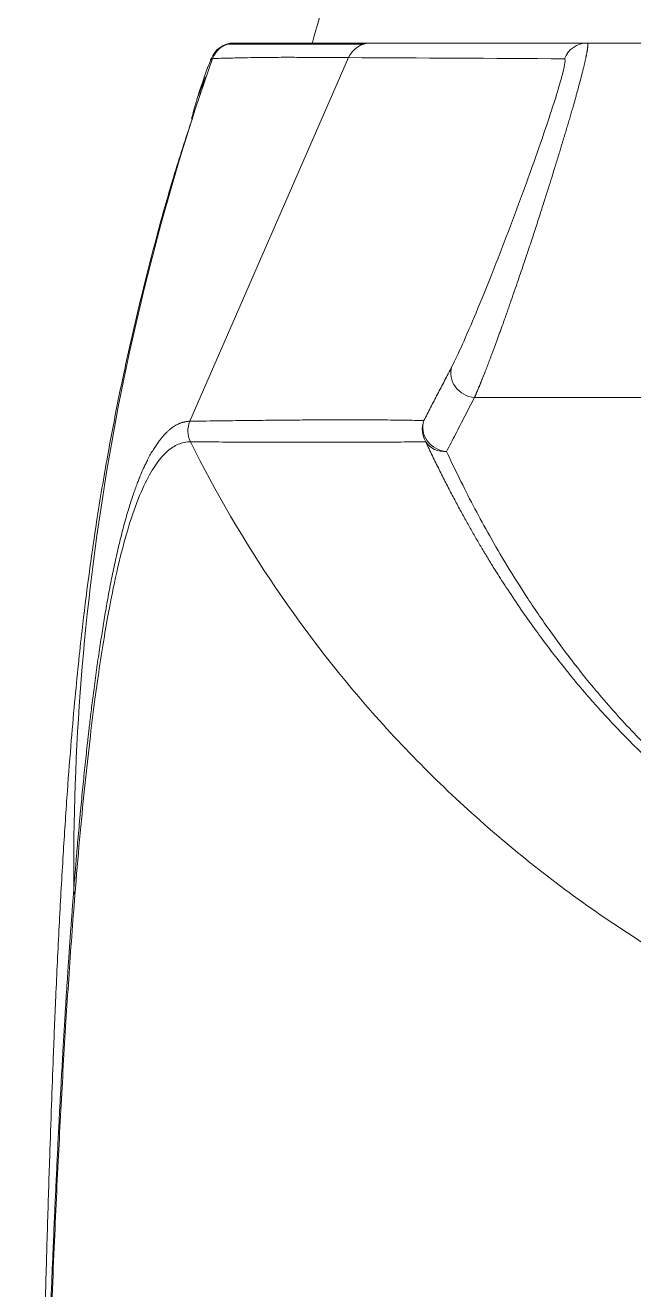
# Model space of a CAD drawing. Extents: x 840 to 1630, y 0 to 579.
# Drawn here: x 1026.75 to 1039.29, y 351.48 to 377.52 of the extents above; entities that cross this region are included whole.
import ezdxf

# ---------------------------------------------------------------- set-up
doc = ezdxf.new("R2010")
doc.units = 0
doc.header["$LTSCALE"] = 10
doc.header["$MEASUREMENT"] = 0
doc.layers.add('1', color=7, linetype='CONTINUOUS')

msp = doc.modelspace()

# ---------------------------------------------------------------- linework, layer by layer
at = {"layer": '1', "color": 7, "linetype": 'Continuous', "lineweight": 18}
msp.add_line((1068.043, 377.151), (1038.33, 377.151), dxfattribs=at)
at = {"layer": '1', "color": 7, "linetype": 'Continuous', "lineweight": 13}
for p, q in [((1030.144, 369.363), (1033.413, 376.851)), ((1070.365, 369.853), (1036.008, 369.853))]:
    msp.add_line(p, q, dxfattribs=at)
at = {"layer": '1', "color": 7, "linetype": 'Continuous', "lineweight": 18}
msp.add_arc((1049.064, 372.672), 17, 148.9305, 164.7929, dxfattribs=at)
for centre, major_axis, ratio, start_param, end_param in [((1031.049, 376.651), (0, -0.5), 0.999508, 3.141593, 4.355948), ((1031.072, 376.651), (0, -0.5), 0.998589, 3.141593, 4.340666), ((1033.871, 376.651), (0, -0.5), 0.998517, 3.141593, 4.301246), ((1030.601, 369.163), (-0.01, 0.5), 0.998182, 1.139973, 2.0114), ((1028.249, 359.709), (-0.498, 0.039), 0.792195, 0.06867, 0.363952)]:
    msp.add_ellipse(centre, major_axis=major_axis, ratio=ratio, start_param=start_param, end_param=end_param, dxfattribs=at)
at = {"layer": '1', "color": 7, "linetype": 'Continuous', "lineweight": 13}
for centre, major_axis, ratio, start_param, end_param in [((1038.33, 376.651), (0, -0.5), 0.998516, 3.141593, 4.351145), ((1036.008, 370.313), (-0.444, 0.229), 0.902309, 0.128302, 2.006962), ((1035.431, 369.2), (-0.01, -0.5), 0.998239, 4.369419, 5.273753), ((1035.431, 369.2), (0.444, -0.231), 0.902053, 3.271377, 5.15121), ((1035.431, 369.2), (-0.453, -0.211), 0.905656, 0.118687, 1.171938)]:
    msp.add_ellipse(centre, major_axis=major_axis, ratio=ratio, start_param=start_param, end_param=end_param, dxfattribs=at)
at = {"layer": '1', "color": 7, "linetype": 'Continuous', "lineweight": 18}
for points, degree in [([(1030.927, 377.129), (1030.903, 377.129)], 1), ([(1031.072, 377.151), (1031.069, 377.151), (1031.063, 377.151), (1031.055, 377.151), (1031.051, 377.151), (1031.049, 377.151)], 3), ([(1033.871, 377.151), (1033.773, 377.151), (1033.585, 377.151), (1033.328, 377.151), (1033.109, 377.151), (1032.907, 377.151), (1032.701, 377.151), (1032.483, 377.151), (1032.248, 377.151), (1031.995, 377.151), (1031.718, 377.151), (1031.414, 377.151), (1031.19, 377.151), (1031.072, 377.151)], 3), ([(1038.33, 377.151), (1037.836, 377.151), (1036.846, 377.151), (1035.36, 377.151), (1034.368, 377.151), (1033.871, 377.151)], 3), ([(1033.413, 376.851), (1033.315, 376.851), (1033.128, 376.852), (1032.872, 376.854), (1032.654, 376.855), (1032.452, 376.856), (1032.246, 376.857), (1032.028, 376.857), (1031.793, 376.855), (1031.538, 376.853), (1031.259, 376.848), (1030.952, 376.841), (1030.726, 376.836), (1030.607, 376.832)], 3), ([(1035.541, 370.489), (1035.603, 370.61), (1035.75, 370.92), (1036.032, 371.573), (1036.362, 372.382), (1036.707, 373.271), (1037.042, 374.171), (1037.343, 375.012), (1037.583, 375.722), (1037.744, 376.232), (1037.834, 376.557), (1037.88, 376.764), (1037.877, 376.827), (1037.863, 376.827)], 3), ([(1030.471, 376.461), (1030.316, 376.068)], 1), ([(1030.178, 375.599), (1030.22, 375.757), (1030.265, 375.913), (1030.313, 376.069)], 3)]:
    msp.add_open_spline(points, degree=degree, dxfattribs=at)
for points, knots in [([(1033.727, 377.13), (1033.663, 377.13), (1033.546, 377.13), (1033.382, 377.13), (1033.246, 377.13), (1033.135, 377.13), (1033.04, 377.13), (1032.951, 377.13), (1032.808, 377.13), (1032.611, 377.13), (1032.372, 377.13), (1032.148, 377.13), (1031.945, 377.13), (1031.79, 377.13), (1031.679, 377.13), (1031.597, 377.13), (1031.497, 377.13), (1031.38, 377.13), (1031.245, 377.13), (1031.093, 377.13), (1030.985, 377.13), (1030.928, 377.13)], [0, 0, 0, 0, 0.067411, 0.125201, 0.173368, 0.211913, 0.243128, 0.274299, 0.305968, 0.395001, 0.484376, 0.560209, 0.634912, 0.703062, 0.726322, 0.755779, 0.791699, 0.83408, 0.882925, 0.938231, 1, 1, 1, 1]), ([(1030.581, 376.825), (1030.58, 376.825), (1030.578, 376.825), (1030.576, 376.824), (1030.574, 376.823), (1030.572, 376.822), (1030.571, 376.821), (1030.569, 376.821), (1030.568, 376.82), (1030.568, 376.819), (1030.567, 376.818), (1030.567, 376.818), (1030.567, 376.817), (1030.567, 376.816), (1030.567, 376.815), (1030.568, 376.814), (1030.569, 376.814), (1030.571, 376.813), (1030.572, 376.812), (1030.574, 376.811), (1030.577, 376.811), (1030.579, 376.81), (1030.582, 376.809), (1030.585, 376.808), (1030.589, 376.808), (1030.593, 376.807), (1030.595, 376.807), (1030.596, 376.806)], [0, 0, 0, 0, 0.03702, 0.074335, 0.111943, 0.149845, 0.188041, 0.226531, 0.265315, 0.304393, 0.343765, 0.383431, 0.423391, 0.463646, 0.504194, 0.545037, 0.586174, 0.627605, 0.669331, 0.71135, 0.753665, 0.796273, 0.839176, 0.882373, 0.925864, 0.96965, 1, 1, 1, 1]), ([(1030.194, 375.594), (1030.058, 375.192), (1029.697, 374.075), (1029.226, 372.314), (1028.783, 370.409), (1028.461, 368.766), (1028.24, 367.447), (1028.091, 366.426), (1027.994, 365.681), (1027.917, 365.032), (1027.842, 364.344), (1027.763, 363.537), (1027.683, 362.618), (1027.602, 361.548), (1027.521, 360.305), (1027.445, 358.939), (1027.381, 357.584), (1027.33, 356.346), (1027.289, 355.255), (1027.249, 354.106), (1027.208, 352.801), (1027.168, 351.415), (1027.134, 350.127), (1027.108, 349.085), (1027.09, 348.292), (1027.076, 347.671), (1027.061, 346.997), (1027.041, 346.046), (1027.014, 344.703), (1026.982, 342.928), (1026.947, 340.746), (1026.911, 338.154), (1026.874, 335.154), (1026.843, 332.265), (1026.824, 330.376), (1026.817, 329.627)], [0, 0, 0, 0, 0.030324, 0.084176, 0.131417, 0.171887, 0.205432, 0.227992, 0.245573, 0.25814, 0.27268, 0.288546, 0.306811, 0.32884, 0.354866, 0.384123, 0.415206, 0.441393, 0.462364, 0.485261, 0.515532, 0.545967, 0.573052, 0.596325, 0.61106, 0.622656, 0.635407, 0.654592, 0.684204, 0.722074, 0.768135, 0.822295, 0.884407, 0.95424, 1, 1, 1, 1]), ([(1027.75, 359.721), (1027.751, 359.739), (1027.755, 359.787), (1027.762, 359.874), (1027.772, 359.992), (1027.784, 360.14), (1027.798, 360.317), (1027.816, 360.523), (1027.836, 360.755), (1027.859, 361.012), (1027.883, 361.274), (1027.907, 361.53), (1027.93, 361.773), (1027.954, 362.01), (1027.978, 362.243), (1028.003, 362.471), (1028.022, 362.648), (1028.037, 362.784), (1028.049, 362.887), (1028.063, 363.01), (1028.079, 363.15), (1028.098, 363.307), (1028.119, 363.48), (1028.142, 363.668), (1028.168, 363.871), (1028.206, 364.158), (1028.256, 364.515), (1028.307, 364.849), (1028.347, 365.101), (1028.376, 365.284), (1028.408, 365.47), (1028.441, 365.657), (1028.476, 365.847), (1028.512, 366.037), (1028.55, 366.227), (1028.59, 366.417), (1028.632, 366.605), (1028.675, 366.792), (1028.72, 366.976), (1028.766, 367.157), (1028.815, 367.334), (1028.876, 367.548), (1028.951, 367.785), (1029.016, 367.97), (1029.062, 368.093), (1029.093, 368.172), (1029.136, 368.279), (1029.182, 368.383), (1029.227, 368.479), (1029.252, 368.531), (1029.266, 368.558)], [0, 0, 0, 0, 0.003482, 0.008953, 0.016414, 0.025864, 0.037304, 0.050732, 0.06615, 0.083557, 0.102955, 0.120415, 0.137878, 0.155342, 0.17281, 0.19028, 0.207752, 0.214443, 0.22273, 0.232614, 0.244094, 0.257171, 0.271844, 0.288115, 0.305983, 0.325446, 0.366375, 0.407293, 0.426089, 0.445808, 0.466453, 0.488024, 0.510522, 0.533951, 0.55831, 0.583601, 0.609827, 0.636988, 0.665085, 0.694118, 0.724087, 0.754991, 0.808444, 0.861926, 0.874201, 0.892977, 0.918259, 0.953285, 0.975302, 1, 1, 1, 1]), ([(1053.186, 357.498), (1053.168, 357.498), (1053.13, 357.498), (1053.075, 357.499), (1053.019, 357.499), (1052.964, 357.499), (1052.908, 357.5), (1052.853, 357.5), (1052.798, 357.501), (1052.743, 357.502), (1052.689, 357.503), (1052.634, 357.503), (1052.58, 357.505), (1052.525, 357.506), (1052.471, 357.507), (1052.417, 357.508), (1052.364, 357.51), (1052.31, 357.511), (1052.256, 357.513), (1052.203, 357.515), (1052.15, 357.517), (1052.097, 357.519), (1052.044, 357.521), (1051.991, 357.523), (1051.939, 357.525), (1051.886, 357.527), (1051.834, 357.53), (1051.782, 357.532), (1051.729, 357.535), (1051.678, 357.538), (1051.626, 357.541), (1051.574, 357.544), (1051.523, 357.547), (1051.471, 357.55), (1051.42, 357.553), (1051.369, 357.556), (1051.318, 357.56), (1051.267, 357.563), (1051.217, 357.567), (1051.166, 357.57), (1051.116, 357.574), (1051.065, 357.578), (1051.015, 357.582), (1050.965, 357.586), (1050.915, 357.59), (1050.866, 357.595), (1050.816, 357.599), (1050.767, 357.603), (1050.717, 357.608), (1050.668, 357.612), (1050.619, 357.617), (1050.57, 357.622), (1050.521, 357.627), (1050.473, 357.632), (1050.424, 357.637), (1050.376, 357.642), (1050.327, 357.647), (1050.279, 357.653), (1050.231, 357.658), (1050.183, 357.664), (1050.135, 357.669), (1050.088, 357.675), (1050.04, 357.681), (1049.993, 357.687), (1049.945, 357.693), (1049.898, 357.699), (1049.851, 357.705), (1049.804, 357.711), (1049.757, 357.717), (1049.711, 357.724), (1049.664, 357.73), (1049.618, 357.737), (1049.571, 357.743), (1049.525, 357.75), (1049.479, 357.757), (1049.433, 357.764), (1049.387, 357.771), (1049.341, 357.778), (1049.295, 357.785), (1049.25, 357.792), (1049.204, 357.799), (1049.159, 357.807), (1049.113, 357.814), (1049.068, 357.822), (1049.023, 357.829), (1048.978, 357.837), (1048.933, 357.845), (1048.888, 357.853), (1048.844, 357.86), (1048.799, 357.868), (1048.754, 357.877), (1048.71, 357.885), (1048.666, 357.893), (1048.622, 357.901), (1048.577, 357.91), (1048.533, 357.918), (1048.489, 357.927), (1048.273, 357.969), (1047.89, 358.05), (1047.352, 358.178), (1046.83, 358.318), (1046.323, 358.469), (1045.795, 358.642), (1045.242, 358.843), (1044.66, 359.077), (1044.077, 359.336), (1043.494, 359.622), (1043.011, 359.882), (1042.603, 360.118), (1042.252, 360.332), (1041.862, 360.584), (1041.402, 360.9), (1040.915, 361.261), (1040.436, 361.646), (1039.891, 362.115), (1039.289, 362.682), (1038.64, 363.36), (1038.047, 364.045), (1037.59, 364.624), (1037.236, 365.104), (1036.962, 365.491), (1036.701, 365.879), (1036.535, 366.138), (1036.459, 366.259)], [0, 0, 0, 0, 0.001885, 0.003764, 0.005638, 0.007508, 0.009372, 0.011232, 0.013087, 0.014937, 0.016782, 0.018622, 0.020458, 0.02229, 0.024117, 0.025939, 0.027757, 0.029571, 0.03138, 0.033185, 0.034986, 0.036783, 0.038576, 0.040364, 0.042149, 0.04393, 0.045707, 0.04748, 0.049249, 0.051015, 0.052777, 0.054536, 0.056291, 0.058043, 0.059791, 0.061536, 0.063278, 0.065016, 0.066751, 0.068483, 0.070213, 0.071939, 0.073662, 0.075382, 0.0771, 0.078815, 0.080527, 0.082237, 0.083943, 0.085648, 0.08735, 0.089049, 0.090747, 0.092442, 0.094134, 0.095825, 0.097514, 0.0992, 0.100884, 0.102567, 0.104247, 0.105926, 0.107603, 0.109279, 0.110952, 0.112624, 0.114295, 0.115964, 0.117631, 0.119298, 0.120963, 0.122626, 0.124289, 0.12595, 0.12761, 0.129269, 0.130927, 0.132584, 0.13424, 0.135896, 0.13755, 0.139204, 0.140857, 0.142509, 0.144161, 0.145812, 0.147463, 0.149113, 0.150763, 0.152412, 0.154062, 0.15571, 0.157359, 0.159007, 0.160656, 0.162304, 0.163952, 0.1656, 0.186692, 0.207793, 0.228964, 0.250262, 0.271737, 0.298032, 0.325811, 0.355155, 0.386147, 0.418873, 0.436991, 0.45845, 0.483331, 0.511727, 0.550715, 0.58686, 0.620033, 0.681267, 0.742637, 0.804041, 0.865381, 0.897308, 0.931545, 0.968138, 1, 1, 1, 1]), ([(1026.75, 324.151), (1026.751, 324.21), (1026.752, 324.328), (1026.753, 324.506), (1026.755, 324.683), (1026.757, 324.861), (1026.758, 325.038), (1026.76, 325.215), (1026.761, 325.393), (1026.763, 325.57), (1026.764, 325.747), (1026.766, 325.924), (1026.768, 326.102), (1026.769, 326.279), (1026.771, 326.456), (1026.773, 326.633), (1026.774, 326.81), (1026.777, 327.086), (1026.783, 327.653), (1026.791, 328.449), (1026.801, 329.33), (1026.811, 330.224), (1026.822, 331.195), (1026.836, 332.284), (1026.851, 333.365), (1026.871, 334.799), (1026.895, 336.344), (1026.927, 338.177), (1026.963, 340.113), (1027.006, 342.137), (1027.05, 343.964), (1027.086, 345.327), (1027.115, 346.363), (1027.139, 347.171), (1027.16, 347.859), (1027.182, 348.53), (1027.204, 349.193), (1027.227, 349.849), (1027.251, 350.498), (1027.271, 351.01), (1027.284, 351.337), (1027.288, 351.452), (1027.289, 351.483)], [0, 0, 0, 0, 0.006176, 0.012351, 0.018527, 0.024704, 0.03088, 0.037057, 0.043233, 0.04941, 0.055587, 0.061764, 0.067941, 0.074118, 0.080296, 0.086473, 0.09265, 0.098828, 0.115374, 0.152112, 0.182326, 0.207909, 0.246272, 0.284637, 0.323006, 0.360782, 0.437108, 0.487994, 0.557938, 0.646943, 0.710061, 0.761357, 0.800799, 0.828381, 0.854622, 0.880856, 0.907085, 0.933307, 0.959524, 0.985739, 0.996138, 1, 1, 1, 1])]:
    msp.add_open_spline(points, degree=3, knots=knots, dxfattribs=at)
at = {"layer": '1', "color": 7, "linetype": 'Continuous', "lineweight": 13}
for points, knots in [([(1036.008, 369.853), (1036.009, 369.857), (1036.013, 369.865), (1036.019, 369.877), (1036.024, 369.89), (1036.03, 369.903), (1036.036, 369.917), (1036.042, 369.931), (1036.048, 369.946), (1036.055, 369.96), (1036.061, 369.976), (1036.068, 369.992), (1036.075, 370.008), (1036.082, 370.025), (1036.089, 370.042), (1036.096, 370.06), (1036.104, 370.078), (1036.112, 370.097), (1036.12, 370.116), (1036.128, 370.136), (1036.136, 370.156), (1036.144, 370.177), (1036.153, 370.198), (1036.162, 370.22), (1036.171, 370.242), (1036.18, 370.265), (1036.189, 370.289), (1036.199, 370.313), (1036.209, 370.338), (1036.219, 370.363), (1036.229, 370.389), (1036.239, 370.416), (1036.25, 370.443), (1036.26, 370.47), (1036.271, 370.499), (1036.282, 370.528), (1036.294, 370.557), (1036.305, 370.587), (1036.317, 370.618), (1036.329, 370.65), (1036.341, 370.682), (1036.353, 370.715), (1036.366, 370.748), (1036.379, 370.782), (1036.392, 370.817), (1036.405, 370.853), (1036.418, 370.889), (1036.432, 370.925), (1036.446, 370.963), (1036.46, 371.001), (1036.474, 371.04), (1036.489, 371.079), (1036.503, 371.12), (1036.518, 371.161), (1036.533, 371.202), (1036.549, 371.245), (1036.564, 371.288), (1036.58, 371.331), (1036.596, 371.376), (1036.612, 371.421), (1036.628, 371.467), (1036.645, 371.513), (1036.661, 371.56), (1036.678, 371.608), (1036.695, 371.657), (1036.713, 371.706), (1036.73, 371.756), (1036.788, 371.921), (1036.884, 372.2), (1037.017, 372.59), (1037.141, 372.959), (1037.254, 373.303), (1037.356, 373.617), (1037.447, 373.901), (1037.527, 374.154), (1037.596, 374.374), (1037.645, 374.532), (1037.678, 374.639), (1037.699, 374.704), (1037.719, 374.769), (1037.738, 374.834), (1037.758, 374.897), (1037.777, 374.961), (1037.796, 375.023), (1037.815, 375.084), (1037.833, 375.145), (1037.851, 375.206), (1037.869, 375.265), (1037.887, 375.324), (1037.904, 375.381), (1037.921, 375.438), (1037.937, 375.495), (1037.954, 375.55), (1037.97, 375.605), (1037.985, 375.658), (1038.001, 375.711), (1038.016, 375.763), (1038.031, 375.814), (1038.045, 375.865), (1038.059, 375.914), (1038.073, 375.962), (1038.086, 376.01), (1038.099, 376.056), (1038.112, 376.102), (1038.124, 376.147), (1038.136, 376.19), (1038.148, 376.233), (1038.159, 376.275), (1038.17, 376.316), (1038.181, 376.355), (1038.191, 376.394), (1038.201, 376.432), (1038.211, 376.469), (1038.22, 376.505), (1038.229, 376.54), (1038.238, 376.574), (1038.246, 376.607), (1038.254, 376.639), (1038.261, 376.67), (1038.268, 376.699), (1038.275, 376.728), (1038.282, 376.756), (1038.288, 376.783), (1038.294, 376.809), (1038.299, 376.834), (1038.304, 376.858), (1038.309, 376.881), (1038.314, 376.903), (1038.318, 376.924), (1038.321, 376.944), (1038.325, 376.963), (1038.328, 376.981), (1038.331, 376.998), (1038.334, 377.014), (1038.336, 377.03), (1038.338, 377.044), (1038.339, 377.057), (1038.341, 377.07), (1038.342, 377.081), (1038.342, 377.092), (1038.343, 377.101), (1038.343, 377.11), (1038.343, 377.118), (1038.342, 377.125), (1038.342, 377.131), (1038.341, 377.136), (1038.339, 377.141), (1038.338, 377.145), (1038.336, 377.147), (1038.334, 377.149), (1038.332, 377.151), (1038.33, 377.151), (1038.33, 377.151)], [0, 0, 0, 0, 0.002884, 0.005809, 0.008774, 0.011778, 0.014823, 0.017908, 0.021033, 0.024197, 0.027402, 0.030647, 0.033932, 0.037257, 0.040622, 0.044027, 0.047472, 0.050957, 0.054481, 0.058046, 0.06165, 0.065293, 0.068977, 0.072699, 0.076461, 0.080263, 0.084104, 0.087983, 0.091902, 0.09586, 0.099857, 0.103892, 0.107966, 0.112078, 0.11623, 0.12042, 0.124649, 0.128917, 0.133224, 0.13757, 0.141955, 0.146379, 0.150842, 0.155344, 0.159886, 0.164466, 0.169085, 0.173744, 0.178441, 0.183178, 0.187953, 0.192768, 0.197622, 0.202514, 0.207446, 0.212417, 0.217427, 0.222476, 0.227564, 0.232691, 0.237858, 0.243064, 0.248309, 0.253593, 0.258917, 0.26428, 0.269682, 0.275123, 0.317548, 0.357061, 0.393676, 0.427398, 0.458231, 0.486173, 0.511227, 0.533391, 0.552661, 0.559483, 0.566281, 0.573057, 0.579809, 0.586539, 0.593246, 0.59993, 0.606591, 0.61323, 0.619846, 0.62644, 0.63301, 0.639557, 0.646081, 0.652583, 0.65906, 0.665515, 0.671947, 0.678355, 0.68474, 0.691103, 0.697443, 0.70376, 0.710054, 0.716326, 0.722574, 0.728799, 0.735, 0.741179, 0.747334, 0.753466, 0.759574, 0.765659, 0.771721, 0.777759, 0.783775, 0.789767, 0.795736, 0.801682, 0.807604, 0.813503, 0.819378, 0.82523, 0.831058, 0.836862, 0.842642, 0.848399, 0.854132, 0.859842, 0.865528, 0.87119, 0.876829, 0.882445, 0.888037, 0.893605, 0.899151, 0.904673, 0.910172, 0.915648, 0.921101, 0.926531, 0.931938, 0.937321, 0.942681, 0.948016, 0.953328, 0.958615, 0.963877, 0.969114, 0.974326, 0.979513, 0.984674, 0.989809, 0.994917, 1, 1, 1, 1]), ([(1030.607, 376.832), (1030.606, 376.832), (1030.603, 376.831), (1030.599, 376.83), (1030.595, 376.829), (1030.591, 376.828), (1030.587, 376.827), (1030.584, 376.826), (1030.582, 376.826), (1030.581, 376.825)], [0, 0, 0, 0, 0.136926, 0.275841, 0.416738, 0.55961, 0.704449, 0.851248, 1, 1, 1, 1]), ([(1029.266, 368.558), (1029.27, 368.567), (1029.293, 368.612), (1029.334, 368.688), (1029.39, 368.782), (1029.445, 368.869), (1029.49, 368.932), (1029.523, 368.976), (1029.545, 369.004), (1029.567, 369.031), (1029.589, 369.057), (1029.611, 369.081), (1029.634, 369.105), (1029.656, 369.127), (1029.678, 369.149), (1029.7, 369.169), (1029.722, 369.188), (1029.745, 369.207), (1029.767, 369.224), (1029.789, 369.24), (1029.811, 369.255), (1029.833, 369.269), (1029.856, 369.282), (1029.878, 369.294), (1029.9, 369.305), (1029.922, 369.315), (1029.944, 369.324), (1029.966, 369.332), (1029.989, 369.339), (1030.011, 369.345), (1030.033, 369.35), (1030.055, 369.355), (1030.077, 369.358), (1030.099, 369.361), (1030.122, 369.362), (1030.136, 369.363), (1030.144, 369.363)], [0, 0, 0, 0, 0.015378, 0.07674, 0.138519, 0.200716, 0.263325, 0.288195, 0.313104, 0.338051, 0.363037, 0.388062, 0.413126, 0.438228, 0.463368, 0.488547, 0.513765, 0.53902, 0.564314, 0.589646, 0.615016, 0.640423, 0.665869, 0.691351, 0.716871, 0.742428, 0.768023, 0.793654, 0.819321, 0.845025, 0.870765, 0.896541, 0.922353, 0.9482, 0.974083, 1, 1, 1, 1]), ([(1027.772, 359.605), (1027.836, 360.397), (1027.97, 361.863), (1028.179, 363.643), (1028.386, 365.02), (1028.586, 366.066), (1028.786, 366.895), (1028.999, 367.578), (1029.223, 368.119), (1029.452, 368.505), (1029.678, 368.761), (1029.911, 368.911), (1030.07, 368.942), (1030.154, 368.941), (1030.154, 368.941)], [0, 0, 0, 0, 0.097437, 0.195854, 0.285524, 0.367304, 0.447863, 0.532904, 0.625583, 0.718478, 0.806934, 0.897734, 0.999998, 1, 1, 1, 1]), ([(1053.186, 354.666), (1051.987, 354.666), (1049.59, 354.834), (1046.063, 355.584), (1042.676, 356.82), (1039.494, 358.514), (1036.58, 360.637), (1033.181, 363.925), (1031.186, 366.863), (1030.154, 368.941)], [0, 0, 0, 0, 0.126024, 0.252048, 0.378071, 0.504095, 0.630119, 0.756143, 1, 1, 1, 1]), ([(1036.459, 366.259), (1036.442, 366.286), (1036.406, 366.343), (1036.352, 366.43), (1036.295, 366.523), (1036.238, 366.618), (1036.179, 366.716), (1036.119, 366.816), (1036.059, 366.919), (1035.998, 367.025), (1035.936, 367.133), (1035.873, 367.244), (1035.809, 367.358), (1035.745, 367.475), (1035.68, 367.594), (1035.615, 367.716), (1035.549, 367.841), (1035.482, 367.969), (1035.415, 368.1), (1035.347, 368.233), (1035.279, 368.369), (1035.21, 368.508), (1035.141, 368.65), (1035.072, 368.795), (1035.026, 368.893), (1035.003, 368.942)], [0, 0, 0, 0, 0.030391, 0.064042, 0.098654, 0.134232, 0.170779, 0.208302, 0.246804, 0.28629, 0.326765, 0.368234, 0.410701, 0.454172, 0.498651, 0.544144, 0.590655, 0.638189, 0.686751, 0.736347, 0.786982, 0.838659, 0.891385, 0.945163, 1, 1, 1, 1]), ([(1027.248, 349.874), (1027.277, 350.673), (1027.336, 352.168), (1027.432, 354.24), (1027.534, 356.135), (1027.646, 357.936), (1027.729, 359.059), (1027.772, 359.605)], [0, 0, 0, 0, 0.213862, 0.409082, 0.598001, 0.793506, 1, 1, 1, 1]), ([(1027.289, 351.483), (1027.293, 351.574), (1027.303, 351.825), (1027.322, 352.272), (1027.344, 352.795), (1027.368, 353.325), (1027.392, 353.826), (1027.411, 354.217), (1027.426, 354.528), (1027.439, 354.783), (1027.455, 355.105), (1027.476, 355.492), (1027.496, 355.866), (1027.516, 356.208), (1027.532, 356.498), (1027.55, 356.791), (1027.565, 357.044), (1027.578, 357.256), (1027.589, 357.426), (1027.599, 357.591), (1027.61, 357.752), (1027.62, 357.909), (1027.63, 358.063), (1027.64, 358.212), (1027.65, 358.358), (1027.66, 358.5), (1027.669, 358.638), (1027.679, 358.772), (1027.688, 358.903), (1027.698, 359.03), (1027.707, 359.153), (1027.716, 359.273), (1027.724, 359.39), (1027.733, 359.503), (1027.742, 359.613), (1027.747, 359.685), (1027.75, 359.721)], [0, 0, 0, 0, 0.029145, 0.080567, 0.144351, 0.200473, 0.256605, 0.312745, 0.334142, 0.363647, 0.401261, 0.446982, 0.50081, 0.535637, 0.571219, 0.607554, 0.644642, 0.666648, 0.688287, 0.709559, 0.730464, 0.751001, 0.771171, 0.790974, 0.810409, 0.829478, 0.84818, 0.866515, 0.884484, 0.902085, 0.91932, 0.936189, 0.952691, 0.968827, 0.984597, 1, 1, 1, 1])]:
    msp.add_open_spline(points, degree=3, knots=knots, dxfattribs=at)
for points in [[(1027.75, 359.721), (1027.701, 365.492), (1028.666, 371.267), (1030.607, 376.832)], [(1030.313, 376.069), (1030.392, 376.325), (1030.481, 376.577), (1030.581, 376.825)], [(1037.863, 376.827), (1036.379, 376.835), (1034.896, 376.843), (1033.413, 376.851)], [(1034.964, 369.377), (1035.01, 369.465), (1035.102, 369.644), (1035.244, 369.917), (1035.39, 370.198), (1035.49, 370.391), (1035.541, 370.489)], [(1035.431, 368.74), (1035.492, 368.857), (1035.616, 369.096), (1035.807, 369.464), (1035.94, 369.722), (1036.008, 369.853)], [(1030.144, 369.363), (1030.373, 369.366), (1030.807, 369.373), (1031.382, 369.38), (1031.899, 369.385), (1032.363, 369.389), (1032.782, 369.392), (1033.159, 369.393), (1033.5, 369.393), (1033.808, 369.393), (1034.087, 369.391), (1034.339, 369.388), (1034.569, 369.385), (1034.777, 369.382), (1034.904, 369.379), (1034.964, 369.377)], [(1030.154, 368.941), (1030.386, 368.939), (1030.828, 368.936), (1031.411, 368.933), (1031.935, 368.932), (1032.405, 368.931), (1032.827, 368.93), (1033.207, 368.931), (1033.549, 368.931), (1033.858, 368.932), (1034.136, 368.934), (1034.387, 368.935), (1034.614, 368.937), (1034.819, 368.94), (1034.944, 368.941), (1035.003, 368.942)], [(1053.186, 357.538), (1052.94, 357.538), (1052.448, 357.544), (1051.725, 357.571), (1050.976, 357.622), (1050.252, 357.694), (1049.569, 357.784), (1048.896, 357.894), (1048.172, 358.036), (1047.406, 358.216), (1046.61, 358.438), (1045.778, 358.712), (1044.92, 359.044), (1044.046, 359.437), (1043.164, 359.9), (1042.282, 360.435), (1041.412, 361.041), (1040.55, 361.731), (1039.696, 362.515), (1038.893, 363.359), (1038.19, 364.197), (1037.596, 364.988), (1037.095, 365.721), (1036.67, 366.399), (1036.312, 367.013), (1036.013, 367.562), (1035.73, 368.113), (1035.531, 368.526), (1035.431, 368.74)]]:
    msp.add_open_spline(points, degree=3, dxfattribs=at)

doc.saveas('drawing.dxf')
